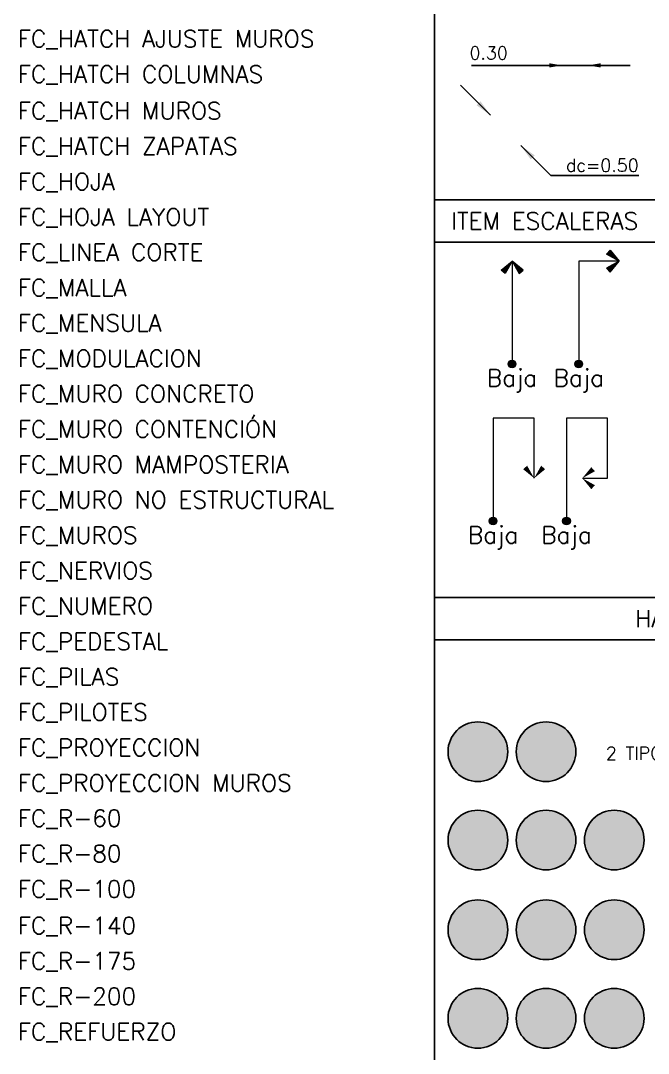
# Model space of a CAD drawing. Header units: millimetres. Extents: x -40 to 125, y -10 to 43.
# Drawn here: x 4.52 to 11.88, y 15.92 to 28.04 of the extents above; entities that cross this region are included whole.
import ezdxf
from ezdxf.enums import TextEntityAlignment as Align

# ---------------------------------------------------------------- set-up
doc = ezdxf.new("R2010")
doc.units = ezdxf.units.MM
doc.header["$LTSCALE"] = 0.01
for name, color, linetype in [('FC_BORDES', 4, 'Continuous'), ('FC_COTAS', 1, 'Continuous'), ('FC_HATCH 253', 253, 'Continuous'), ('FC_LINEA CORTE', 1, 'Continuous'), ('FC_PILOTES', 150, 'Continuous'), ('FC_R-80', 11, 'Continuous')]:
    doc.layers.add(name, color=color, linetype=linetype)
doc.layers.add('FC_ESCALERAS', color=253, linetype='Continuous', lineweight=18)
doc.styles.add('FC_TEXT1', font='romans.shx')
doc.dimstyles.new('FC_COTAS EJES', dxfattribs={"dimtxt": 0.002, "dimasz": 0.0015, "dimexe": 0, "dimexo": 0, "dimgap": 0.001, "dimtad": 1, "dimtih": 1, "dimtoh": 1, "dimzin": 0, "dimdsep": 46, "dimtxsty": 'FC_TEXT1', "dimblk": 'DOT', "dimcen": 0.09, "dimclrd": 256, "dimclre": 256, "dimclrt": 256, "dimadec": 0, "dimazin": 0, "dimtfac": 1, "dimtix": 1, "dimtmove": 2, "dimatfit": 3, "dimfxl": 1.002, "dimtolj": 1, "dimtzin": 0, "dimlwd": -1, "dimarcsym": 0})

# ---------------------------------------------------------------- blocks, each defined once
blk = doc.blocks.new('_Dot')
at = {"color": 0, "linetype": 'ByBlock', "lineweight": -2}
blk.add_line((-0.5, 0), (-1, 0), dxfattribs=at)
at = {"color": 0, "linetype": 'ByBlock', "const_width": 0.5}
blk.add_lwpolyline([(-0.25, 0, 1), (0.25, 0, 1)], format="xyb", close=True, dxfattribs=at)
blk = doc.blocks.new('*U199')
at = {"layer": 'FC_ESCALERAS'}
for points in [[(-0.00082, 0.01061), (-0.00129, 0.01103), (0, 0.01208)], [(0, 0.01208), (0.00129, 0.01103), (0.00082, 0.01061)]]:
    blk.add_hatch(color=0, dxfattribs=at).paths.add_polyline_path(points)
at = {"layer": 'FC_ESCALERAS', "ltscale": 0.9, "transparency": 33554687}
h = blk.add_hatch(color=0, dxfattribs=at)
h.dxf.hatch_style = 1
edge = h.paths.add_edge_path()
edge.add_arc((0, 0), 0.00045, 0, 360)
at = {"layer": 'FC_ESCALERAS', "color": 0}
blk.add_line((0, 0.01208), (0, -0.00045), dxfattribs=at)
for points in [[(0, 0.01208), (-0.00082, 0.01061), (-0.00129, 0.01103), (0, 0.01208)], [(0, 0.01208), (0.00082, 0.01061), (0.00129, 0.01103), (0, 0.01208)]]:
    blk.add_lwpolyline(points, dxfattribs=at)
blk.add_circle((0, 0), 0.00045, dxfattribs=at)
at = {"layer": 'FC_R-80', "ltscale": 0.9, "style": 'FC_TEXT1'}
blk.add_attdef('Sube', text='', height=0.002, dxfattribs=at).set_placement((0, -0.00163), align=Align.MIDDLE_CENTER)
blk = doc.blocks.new('*U201')
at = {"layer": 'FC_ESCALERAS'}
for points in [[(0.00325, 0.0129), (0.00367, 0.01337), (0.00472, 0.01208)], [(0.00472, 0.01208), (0.00367, 0.01079), (0.00325, 0.01126)]]:
    blk.add_hatch(color=0, dxfattribs=at).paths.add_polyline_path(points)
at = {"layer": 'FC_ESCALERAS', "ltscale": 0.9, "transparency": 33554687}
h = blk.add_hatch(color=0, dxfattribs=at)
h.dxf.hatch_style = 1
edge = h.paths.add_edge_path()
edge.add_arc((0, 0), 0.00045, 0, 360)
at = {"layer": 'FC_ESCALERAS', "color": 0}
for points in [[(0.00472, 0.01208), (0.00325, 0.0129), (0.00367, 0.01337), (0.00472, 0.01208)], [(0.00472, 0.01208), (0, 0.01208), (0, 0)], [(0.00472, 0.01208), (0.00325, 0.01126), (0.00367, 0.01079), (0.00472, 0.01208)]]:
    blk.add_lwpolyline(points, dxfattribs=at)
blk.add_circle((0, 0), 0.00045, dxfattribs=at)
at = {"layer": 'FC_R-80', "ltscale": 0.9, "style": 'FC_TEXT1'}
blk.add_attdef('Sube', text='', height=0.002, dxfattribs=at).set_placement((0, -0.00163), align=Align.MIDDLE_CENTER)
blk = doc.blocks.new('*U203')
at = {"layer": 'FC_ESCALERAS'}
for points in [[(0.00482, 0.00502), (0.00353, 0.00607), (0.00399, 0.00649)], [(0.00564, 0.00649), (0.0061, 0.00607), (0.00482, 0.00502)]]:
    blk.add_hatch(color=0, dxfattribs=at).paths.add_polyline_path(points)
at = {"layer": 'FC_ESCALERAS', "ltscale": 0.9, "transparency": 33554687}
h = blk.add_hatch(color=0, dxfattribs=at)
h.dxf.hatch_style = 1
edge = h.paths.add_edge_path()
edge.add_arc((0, 0), 0.00045, 0, 360)
at = {"layer": 'FC_ESCALERAS', "color": 0}
blk.add_lwpolyline([(0.00482, 0.00502), (0.00482, 0.01208), (0, 0.01208), (0, 0)], dxfattribs=at)
blk.add_circle((0, 0), 0.00045, dxfattribs=at)
at = {"layer": 'FC_R-80', "ltscale": 0.9, "style": 'FC_TEXT1'}
blk.add_attdef('Sube', text='', height=0.002, dxfattribs=at).set_placement((0, -0.00163), align=Align.MIDDLE_CENTER)
blk = doc.blocks.new('*U205')
at = {"layer": 'FC_ESCALERAS'}
for points in [[(0.00186, 0.00502), (0.00291, 0.00631), (0.00333, 0.00584)], [(0.00333, 0.0042), (0.00291, 0.00373), (0.00186, 0.00502)]]:
    blk.add_hatch(color=0, dxfattribs=at).paths.add_polyline_path(points)
at = {"layer": 'FC_ESCALERAS', "ltscale": 0.9, "transparency": 33554687}
h = blk.add_hatch(color=0, dxfattribs=at)
h.dxf.hatch_style = 1
edge = h.paths.add_edge_path()
edge.add_arc((0, 0), 0.00045, 0, 360)
at = {"layer": 'FC_ESCALERAS', "color": 0}
blk.add_lwpolyline([(0.00186, 0.00502), (0.00482, 0.00502), (0.00482, 0.01208), (0, 0.01208), (0, 0)], dxfattribs=at)
blk.add_circle((0, 0), 0.00045, dxfattribs=at)
at = {"layer": 'FC_R-80', "ltscale": 0.9, "style": 'FC_TEXT1'}
blk.add_attdef('Sube', text='', height=0.002, dxfattribs=at).set_placement((0, -0.00163), align=Align.MIDDLE_CENTER)
blk = doc.blocks.new('*U278')
at = {"layer": 'Defpoints', "ltscale": 0.9, "transparency": 33554457}
blk.add_line((0, 0), (0.003, 0), dxfattribs=at)
at = {"layer": 'FC_R-80', "ltscale": 0.9, "style": 'FC_TEXT1'}
blk.add_attdef('TEXTO_001', (-0.01088, 0.0007), '', height=0.0015, dxfattribs=at)
at = {"layer": 'FC_LINEA CORTE', "ltscale": 0.9}
for points in [[(0, 0), (-0.01066, 0), (0, 0)], [(0.003, 0), (0.00798, 0), (0.003, 0)]]:
    blk.add_leader(points, dimstyle='FC_COTAS EJES', override={"dimscale": 1}, dxfattribs=at)
blk = doc.blocks.new('*U280')
at = {"layer": 'FC_R-80', "ltscale": 0.6, "style": 'FC_TEXT1'}
blk.add_attdef('DC=X.XX', text='', height=0.0015, dxfattribs=at).set_placement((0.01561, -0.0053), align=Align.BOTTOM_RIGHT)
at = {"layer": 'FC_COTAS'}
for points in [[(-0.00177, 0.00177), (-0.0053, 0.0053)], [(0.00177, -0.00177), (0.0053, -0.0053), (0.01561, -0.0053)]]:
    blk.add_leader(points, dimstyle='FC_COTAS EJES', override={"dimscale": 1, "dimasz": 0.002, "dimgap": 0.001, "dimtad": 0}, dxfattribs=at)

msp = doc.modelspace()

# ---------------------------------------------------------------- hatches: boundary and pattern name
at = {"layer": 'FC_HATCH 253', "ltscale": 0.6, "transparency": 33554559}
h = msp.add_hatch(color=30, dxfattribs=at)
edge = h.paths.add_edge_path()
edge.add_arc((9.883, 19.461), 0.35, 0, 360)
at = {"layer": 'FC_HATCH 253', "ltscale": 0.6, "true_color": 0x929890, "transparency": 33554559}
h = msp.add_hatch(color=252, dxfattribs=at)
h.dxf.hatch_style = 1
edge = h.paths.add_edge_path()
edge.add_arc((10.683, 19.461), 0.35, 0, 360)
at = {"layer": 'FC_HATCH 253', "ltscale": 0.6, "transparency": 33554559}
h = msp.add_hatch(color=30, dxfattribs=at)
edge = h.paths.add_edge_path()
edge.add_arc((9.883, 18.424), 0.35, 0, 360)
at = {"layer": 'FC_HATCH 253', "ltscale": 0.6, "true_color": 0x929890, "transparency": 33554559}
h = msp.add_hatch(color=252, dxfattribs=at)
h.dxf.hatch_style = 1
edge = h.paths.add_edge_path()
edge.add_arc((10.683, 18.424), 0.35, 0, 360)
at = {"layer": 'FC_HATCH 253', "ltscale": 0.6, "true_color": 0x5bd6ca, "transparency": 33554559}
h = msp.add_hatch(color=133, dxfattribs=at)
h.dxf.hatch_style = 1
edge = h.paths.add_edge_path()
edge.add_arc((11.483, 18.424), 0.35, 0, 360)
at = {"layer": 'FC_HATCH 253', "ltscale": 0.6, "transparency": 33554559}
h = msp.add_hatch(color=30, dxfattribs=at)
edge = h.paths.add_edge_path()
edge.add_arc((9.883, 17.371), 0.35, 0, 360)
at = {"layer": 'FC_HATCH 253', "ltscale": 0.6, "true_color": 0x929890, "transparency": 33554559}
h = msp.add_hatch(color=252, dxfattribs=at)
h.dxf.hatch_style = 1
edge = h.paths.add_edge_path()
edge.add_arc((10.683, 17.371), 0.35, 0, 360)
at = {"layer": 'FC_HATCH 253', "ltscale": 0.6, "true_color": 0x5bd6ca, "transparency": 33554559}
h = msp.add_hatch(color=133, dxfattribs=at)
h.dxf.hatch_style = 1
edge = h.paths.add_edge_path()
edge.add_arc((11.483, 17.371), 0.35, 0, 360)
at = {"layer": 'FC_HATCH 253', "ltscale": 0.6, "transparency": 33554559}
h = msp.add_hatch(color=30, dxfattribs=at)
edge = h.paths.add_edge_path()
edge.add_arc((9.883, 16.332), 0.35, 0, 360)
at = {"layer": 'FC_HATCH 253', "ltscale": 0.6, "true_color": 0x929890, "transparency": 33554559}
h = msp.add_hatch(color=252, dxfattribs=at)
h.dxf.hatch_style = 1
edge = h.paths.add_edge_path()
edge.add_arc((10.683, 16.332), 0.35, 0, 360)
at = {"layer": 'FC_HATCH 253', "ltscale": 0.6, "true_color": 0x5bd6ca, "transparency": 33554559}
h = msp.add_hatch(color=133, dxfattribs=at)
h.dxf.hatch_style = 1
edge = h.paths.add_edge_path()
edge.add_arc((11.483, 16.332), 0.35, 0, 360)

# ---------------------------------------------------------------- linework, layer by layer
at = {"layer": 'FC_BORDES', "ltscale": 1.5}
for points in [[(9.375, 0.107), (9.375, 41.989)], [(9.375, 25.938), (20.137, 25.938)], [(9.375, 25.438), (20.137, 25.438)], [(9.375, 21.272), (20.137, 21.272)], [(9.375, 20.772), (20.137, 20.772)]]:
    msp.add_lwpolyline(points, dxfattribs=at)
at = {"layer": 'FC_PILOTES'}
for centre in [(9.883, 19.461), (10.683, 19.461), (9.883, 18.424), (10.683, 18.424), (11.483, 18.424), (9.883, 17.371), (10.683, 17.371), (11.483, 17.371), (9.883, 16.332), (10.683, 16.332), (11.483, 16.332)]:
    msp.add_circle(centre, 0.35, dxfattribs=at)

# ---------------------------------------------------------------- block references
at = {"layer": 'FC_COTAS', "xscale": 100, "yscale": 100, "zscale": 100}
msp.add_blockref('*U278', (10.873, 27.514), dxfattribs=at).add_auto_attribs({'TEXTO_001': '0.30'})
at = {"layer": 'FC_COTAS', "ltscale": 0.6, "xscale": 100, "yscale": 100, "zscale": 100}
msp.add_blockref('*U280', (10.209, 26.752), dxfattribs=at).add_auto_attribs({'DC=X.XX': 'dc=0.50'})
at = {"layer": 'FC_ESCALERAS', "ltscale": 0.6, "xscale": 100, "yscale": 100, "zscale": 100}
for name, p in [('*U201', (11.067, 24.01)), ('*U199', (10.284, 24.01)), ('*U203', (10.062, 22.168)), ('*U205', (10.923, 22.168))]:
    msp.add_blockref(name, p, dxfattribs=at).add_auto_attribs({'Sube': 'Baja'})

# ---------------------------------------------------------------- texts
at = {"layer": 'FC_R-80', "style": 'FC_TEXT1'}
for s, insert, char_height, attachment_point in [('FC_HATCH AJUSTE MUROS', (4.486, 27.707), 0.2, 7), ('FC_HATCH COLUMNAS', (4.486, 27.292), 0.2, 7), ('FC_HATCH MUROS', (4.486, 26.862), 0.2, 7), ('FC_HATCH ZAPATAS', (4.486, 26.447), 0.2, 7), ('FC_HOJA', (4.486, 26.032), 0.2, 7), ('FC_HOJA LAYOUT', (4.486, 25.617), 0.2, 7), ('ITEM ESCALERAS', (10.667, 25.688), 0.2, 5), ('FC_LINEA CORTE', (4.486, 25.202), 0.2, 7), ('FC_MALLA', (4.486, 24.787), 0.2, 7), ('FC_MENSULA', (4.486, 24.372), 0.2, 7), ('FC_MODULACION', (4.486, 23.957), 0.2, 7), ('FC_MURO CONCRETO', (4.486, 23.542), 0.2, 7), ('FC_MURO CONTENCIÓN', (4.486, 23.127), 0.2, 7), ('FC_MURO MAMPOSTERIA', (4.486, 22.712), 0.2, 7), ('FC_MURO NO ESTRUCTURAL', (4.486, 22.297), 0.2, 7), ('FC_MUROS', (4.486, 21.882), 0.2, 7), ('FC_NERVIOS', (4.486, 21.467), 0.2, 7), ('FC_NUMERO', (4.486, 21.052), 0.2, 7), ('HATCH PILOTES', (12.749, 21.022), 0.2, 5), ('FC_PEDESTAL', (4.486, 20.636), 0.2, 7), ('FC_PILAS', (4.486, 20.221), 0.2, 7), ('FC_PILOTES', (4.486, 19.806), 0.2, 7), ('FC_PROYECCION', (4.486, 19.391), 0.2, 7), ('2 TIPOS', (11.384, 19.367), 0.15, 7), ('FC_PROYECCION MUROS', (4.486, 18.976), 0.2, 7), ('FC_R-60', (4.486, 18.561), 0.2, 7), ('FC_R-80', (4.486, 18.146), 0.2, 7), ('FC_R-100', (4.486, 17.731), 0.2, 7), ('FC_R-140', (4.486, 17.301), 0.2, 7), ('FC_R-175', (4.486, 16.886), 0.2, 7), ('FC_R-200', (4.486, 16.471), 0.2, 7), ('FC_REFUERZO', (4.486, 16.056), 0.2, 7)]:
    msp.add_mtext(s, dxfattribs=dict(at, insert=insert, char_height=char_height, attachment_point=attachment_point))

doc.saveas('drawing.dxf')
